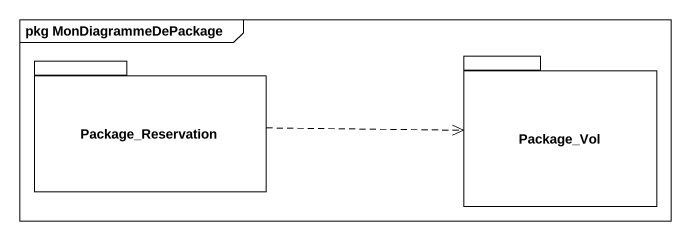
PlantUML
@startuml
mainframe pkg MonDiagrammeDePackage
package Package_Reservation {
}
package Package_Vol {
}
Package_Reservation .right.> Package_Vol
@enduml
